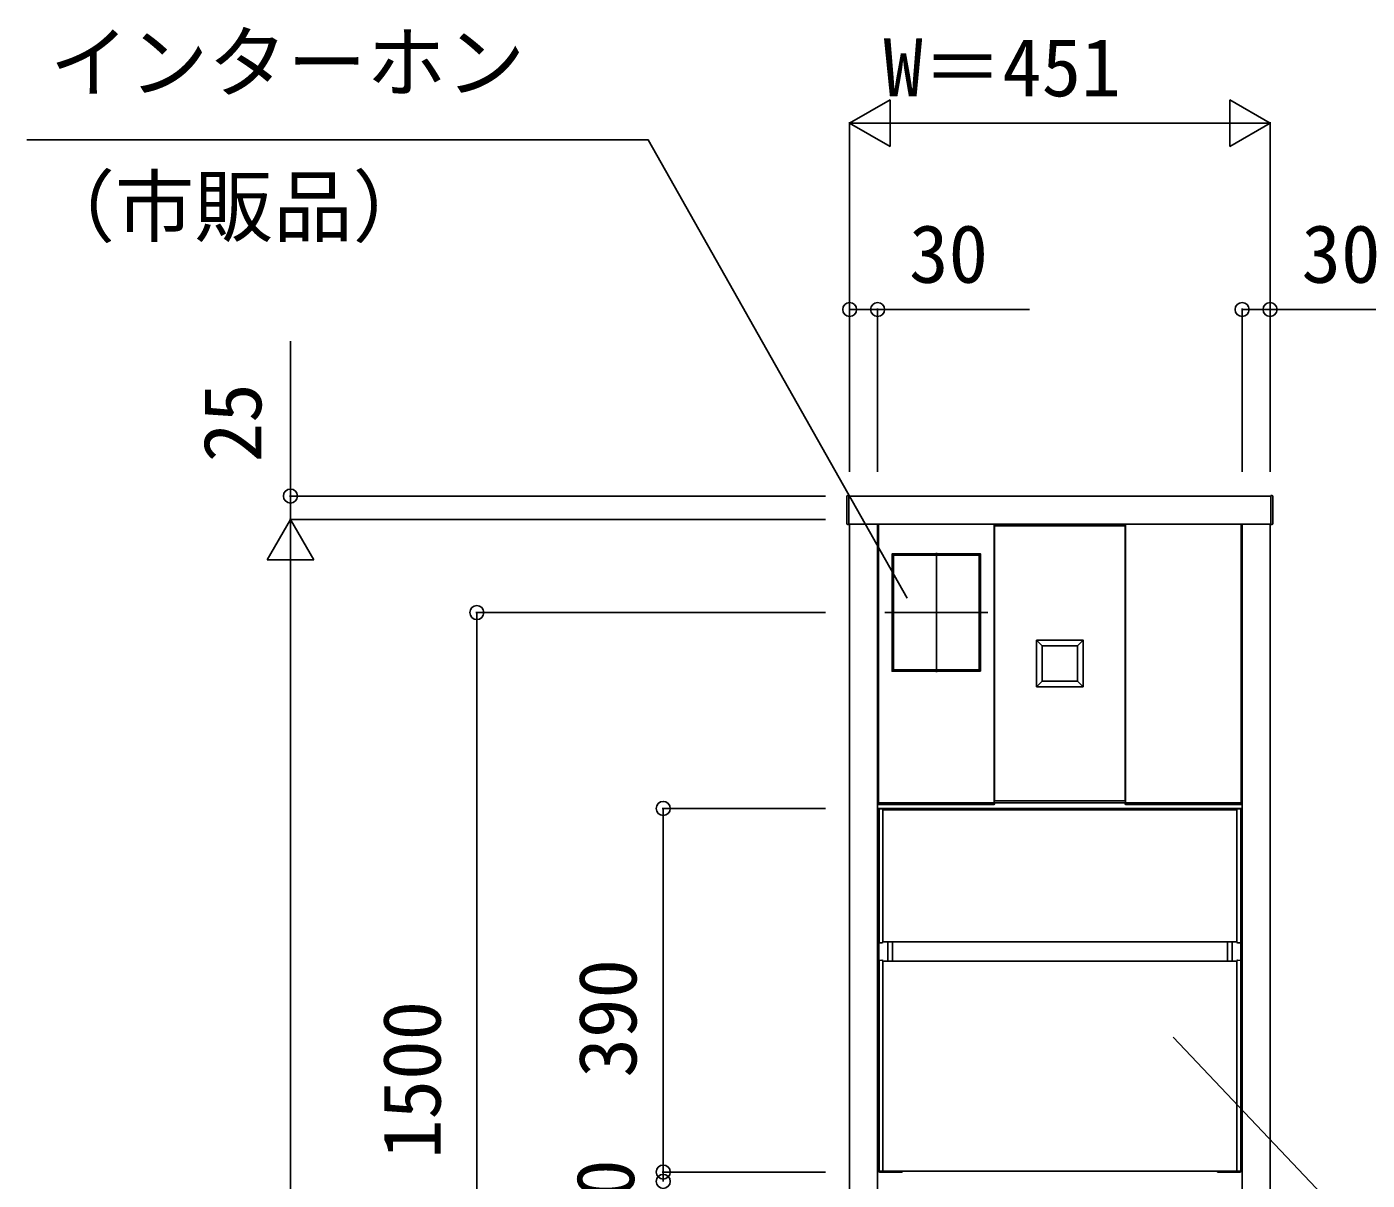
# Model space of a CAD drawing. Units: millimetres, scale not verified. Extents: x -4375 to 4375, y -6498 to 6471.
# Drawn here: x -2019 to -581, y 470 to 1707 of the extents above; entities that cross this region are included whole.
import ezdxf
from ezdxf.enums import TextEntityAlignment as Align

# ---------------------------------------------------------------- set-up
doc = ezdxf.new("R2010")
doc.units = ezdxf.units.MM
doc.header["$LTSCALE"] = 30
doc.layers.add('0-2_YKK_A1', color=4, linetype='Continuous')
doc.layers.add('0-3_YKK_D', color=6, linetype='Continuous')
doc.styles.add('ＭＳ ゴシック', font='')
doc.styles.get('ＭＳ ゴシック').set_extended_font_data('MS Gothic')

msp = doc.modelspace()

# ---------------------------------------------------------------- linework, layer by layer
at = {"layer": '0-2_YKK_A1'}
for p, q in [((-1139.47, 1202.27), (-1139.47, 1203.22)), ((-1139.47, 1201.77), (-1139.47, 1202.27)), ((-1139.47, 1174.34), (-1139.47, 1201.77)), ((-1137.47, 1204.28), (-1138.53, 1204.22)), ((-1137.47, 1204.28), (-1137.47, 1203.33)), ((-1137.47, 1203.33), (-1137.47, 1201.84)), ((-1137.47, 1201.84), (-1137.47, 1174.08)), ((-684.47, 1204.28), (-683.41, 1204.22)), ((-684.47, 1204.28), (-684.47, 1203.33)), ((-684.47, 1203.33), (-684.47, 1201.84)), ((-684.47, 1201.84), (-684.47, 1174.08)), ((-682.47, 1202.27), (-682.47, 1203.22)), ((-682.47, 1201.77), (-682.47, 1202.27)), ((-682.47, 1174.34), (-682.47, 1201.77)), ((-1137.47, 1173.28), (-1138.53, 1173.35)), ((-1137.47, 1174.08), (-1137.47, 1173.28)), ((-1136.47, 1173.78), (-1136.47, -421.22)), ((-1106.47, -421.22), (-1106.47, 1173.78)), ((-1105.47, 874.78), (-1105.47, 1173.78)), ((-981.47, 1173.78), (-981.47, 874.78)), ((-840.47, 1173.78), (-840.47, 874.78)), ((-716.47, 874.78), (-716.47, 1173.78)), ((-715.47, 1173.78), (-715.47, -421.22)), ((-685.47, -421.22), (-685.47, 1173.78)), ((-684.47, 1174.08), (-684.47, 1173.28)), ((-684.47, 1173.28), (-683.41, 1173.35)), ((-1105.47, 1161.28), (-1106.47, 1161.28)), ((-1106.47, 1161.28), (-1106.47, 1136.28)), ((-1106.47, 1152.28), (-1105.47, 1152.28)), ((-1105.47, 1136.28), (-1105.47, 1161.28)), ((-1106.47, 1145.28), (-1105.47, 1145.28)), ((-1106.47, 1136.28), (-1105.47, 1136.28)), ((-996.22, 1141.48), (-1090.72, 1141.48)), ((-1090.67, 1140.28), (-1090.67, 1017.28)), ((-1043.47, 1142.78), (-1043.47, 1014.78)), ((-996.27, 1140.28), (-996.27, 1017.28)), ((-1098.67, 1078.78), (-988.27, 1078.78)), ((-935.97, 1049.28), (-929.97, 1043.28)), ((-891.97, 1043.28), (-885.97, 1049.28)), ((-996.22, 1016.08), (-1090.72, 1016.08)), ((-929.97, 1005.28), (-935.97, 999.28)), ((-891.97, 1005.28), (-885.97, 999.28)), ((-1106.47, 893.28), (-1105.47, 893.28)), ((-1106.47, 886.28), (-1105.47, 886.28)), ((-1105.97, 857.78), (-1105.97, 867.78)), ((-981.47, 874.78), (-1105.47, 874.78)), ((-1104.97, 868.78), (-716.97, 868.78)), ((-1104.97, 867.76), (-1104.97, 865.78)), ((-1104.97, 865.78), (-1104.97, 727.18)), ((-982.03, 872.78), (-1104.91, 872.78)), ((-1101.97, 868.48), (-1104.51, 868.26)), ((-1101.97, 868.48), (-1100.97, 867.98)), ((-1100.97, 865.78), (-1100.97, 867.98)), ((-1100.97, 867.28), (-720.97, 867.28)), ((-1100.97, 724.98), (-1100.97, 865.78)), ((-981.97, 874.78), (-980.97, 874.78)), ((-980.97, 874.78), (-981.04, 873.72)), ((-840.97, 874.78), (-840.91, 873.72)), ((-839.97, 874.78), (-840.97, 874.78)), ((-840.47, 874.78), (-716.47, 874.78)), ((-839.91, 872.78), (-717.03, 872.78)), ((-719.97, 868.48), (-720.97, 867.98)), ((-720.97, 724.98), (-720.97, 867.98)), ((-719.97, 868.48), (-717.43, 868.26)), ((-716.97, 867.76), (-716.97, 865.78)), ((-716.97, 865.78), (-716.97, 727.18)), ((-715.97, 857.78), (-715.97, 867.78)), ((-1105.97, 857.78), (-1105.17, 857.78)), ((-1105.17, 479.78), (-1105.17, 857.78)), ((-715.97, 857.78), (-716.77, 857.78)), ((-716.77, 479.78), (-716.77, 857.78)), ((-1104.97, 727.18), (-1104.97, 725.2)), ((-1100.97, 725.78), (-720.97, 725.78)), ((-1095.67, 725.78), (-1095.67, 704.78)), ((-1090.67, 704.78), (-1090.67, 725.78)), ((-731.27, 704.78), (-731.27, 725.78)), ((-726.27, 725.78), (-726.27, 704.78)), ((-719.97, 724.48), (-720.97, 724.98)), ((-717.43, 724.7), (-719.97, 724.48)), ((-716.97, 727.18), (-716.97, 725.2)), ((-1104.97, 480.78), (-1104.97, 705.26)), ((-1104.51, 705.76), (-1101.97, 705.98)), ((-1101.97, 705.98), (-1100.97, 705.57)), ((-1100.97, 705.57), (-1100.97, 479.78)), ((-1100.97, 704.78), (-720.97, 704.78)), ((-719.97, 705.98), (-720.97, 705.57)), ((-720.97, 705.57), (-720.97, 479.78)), ((-717.43, 705.76), (-719.97, 705.98)), ((-716.97, 704.76), (-716.97, 705.26)), ((-716.97, 480.78), (-716.97, 704.78)), ((-1104.37, 479.58), (-1079.97, 479.58)), ((-717.57, 479.58), (-1104.37, 479.58)), ((-1104.17, 478.78), (-1079.97, 478.78)), ((-1103.97, 479.78), (-717.97, 479.78)), ((-1079.97, 478.78), (-1079.97, 479.58)), ((-717.57, 479.58), (-741.97, 479.58)), ((-741.97, 478.78), (-741.97, 479.58)), ((-717.77, 478.78), (-741.97, 478.78))]:
    msp.add_line(p, q, dxfattribs=at)
for points in [[(-684.47, 1173.78), (-684.47, 1203.78), (-1137.47, 1203.78), (-1137.47, 1173.78)], [(-840.47, 1173.78), (-981.47, 1173.78), (-981.47, 1171.78), (-840.47, 1171.78)], [(-840.97, 1171.78), (-980.97, 1171.78), (-980.97, 876.78), (-840.97, 876.78)], [(-995.97, 1015.78), (-1090.97, 1015.78), (-1090.97, 1141.78), (-995.97, 1141.78)], [(-935.97, 1049.28), (-885.97, 1049.28), (-885.97, 999.28), (-935.97, 999.28)], [(-929.97, 1005.28), (-891.97, 1005.28), (-891.97, 1043.28), (-929.97, 1043.28)], [(-1105.47, 877.28), (-1105.47, 902.28), (-1106.47, 902.28), (-1106.47, 877.28)], [(-840.47, 876.78), (-981.47, 876.78), (-981.47, 874.78), (-840.47, 874.78)]]:
    msp.add_lwpolyline(points, close=True, dxfattribs=at)
for points in [[(-1090.97, 1140.28), (-1089.47, 1140.28), (-1089.47, 1017.28), (-1090.97, 1017.28)], [(-996.22, 1141.78), (-996.22, 1140.28), (-1090.72, 1140.28), (-1090.72, 1141.78)], [(-995.97, 1140.28), (-997.47, 1140.28), (-997.47, 1017.28), (-995.97, 1017.28)], [(-996.22, 1015.78), (-996.22, 1017.28), (-1090.72, 1017.28), (-1090.72, 1015.78)], [(-1105.91, 873.72), (-1105.97, 874.78), (-1104.97, 874.78), (-981.97, 874.78)], [(-716.04, 873.72), (-715.97, 874.78), (-716.97, 874.78), (-839.97, 874.78)], [(-1104.51, 724.7), (-1101.97, 724.48), (-1100.97, 724.98)]]:
    msp.add_lwpolyline(points, dxfattribs=at)
for centre, radius, start, end in [((-1138.47, 1203.22), 1, 93.5, 180), ((-683.47, 1203.22), 1, 0, 86.5), ((-1138.47, 1174.34), 1, 180, 266.5), ((-683.47, 1174.34), 1, 273.5, 0), ((-1104.97, 867.78), 1, 90, 180), ((-1104.91, 873.78), 1, 183.5, 270), ((-1104.47, 867.76), 0.5, 95, 180), ((-982.03, 873.78), 1, 270, 356.5), ((-839.91, 873.78), 1, 183.5, 270), ((-717.47, 867.76), 0.5, 0, 85), ((-717.03, 873.78), 1, 270, 356.5), ((-716.97, 867.78), 1, 0, 90), ((-1104.47, 725.2), 0.5, 180, 265), ((-717.47, 725.2), 0.5, 275, 0), ((-1104.47, 705.26), 0.5, 95, 180), ((-717.47, 705.26), 0.5, 0, 85), ((-1104.17, 479.78), 1, 180, 270), ((-1103.97, 480.78), 1, 180, 270), ((-717.97, 480.78), 1, 270, 0), ((-717.77, 479.78), 1, 270, 0)]:
    msp.add_arc(centre, radius, start, end, dxfattribs=at)
at = {"layer": '0-3_YKK_D'}
for p, q in [((-1136.47, 1603.78), (-1093.17, 1628.78)), ((-1093.17, 1578.78), (-1093.17, 1628.78)), ((-685.47, 1603.78), (-728.77, 1628.78)), ((-728.77, 1628.78), (-728.77, 1578.78)), ((-1136.47, 1229.78), (-1136.47, 1604.78)), ((-1136.47, 1603.78), (-1093.17, 1578.78)), ((-1136.47, 1603.78), (-1049.87, 1603.78)), ((-1086.47, 1603.78), (-735.47, 1603.78)), ((-685.47, 1603.78), (-772.07, 1603.78)), ((-685.47, 1603.78), (-728.77, 1578.78)), ((-685.47, 1229.78), (-685.47, 1604.78)), ((-1136.47, 1229.78), (-1136.47, 1404.78)), ((-1106.47, 1229.78), (-1106.47, 1404.78)), ((-715.47, 1229.78), (-715.47, 1404.78)), ((-685.47, 1229.78), (-685.47, 1404.78)), ((-1162.47, 1203.78), (-1737.47, 1203.78)), ((-1736.47, 1178.78), (-1761.47, 1135.48)), ((-1162.47, 1178.78), (-1737.47, 1178.78)), ((-1162.47, 1178.78), (-1737.47, 1178.78)), ((-1736.47, 1178.78), (-1711.47, 1135.48)), ((-1736.47, 1178.78), (-1736.47, 1092.18)), ((-1761.47, 1135.48), (-1711.47, 1135.48)), ((-1736.47, 1128.78), (-1736.47, -371.22)), ((-1162.47, 1078.78), (-1537.47, 1078.78)), ((-1536.47, -421.22), (-1536.47, 1078.78)), ((-1162.47, 868.78), (-1337.47, 868.78)), ((-1336.47, 478.78), (-1336.47, 868.78)), ((-1162.47, 478.78), (-1337.47, 478.78)), ((-1162.47, 478.78), (-1337.47, 478.78)), ((-1336.47, 468.78), (-1336.47, 478.78))]:
    msp.add_line(p, q, dxfattribs=at)
for points in [[(-1074.73, 1094.32), (-1352.47, 1585.63), (-2019.26, 1585.63)], [(-1136.47, 1403.78), (-1106.47, 1403.78), (-943.46, 1403.78)], [(-715.47, 1403.78), (-685.47, 1403.78), (-522.46, 1403.78)], [(-1736.47, 1178.78), (-1736.47, 1203.78), (-1736.47, 1369.86)], [(-789.3, 623.53), (-578.58, 400.81), (75.17, 400.81)]]:
    msp.add_lwpolyline(points, dxfattribs=at)
for centre in [(-1136.47, 1403.78), (-1106.47, 1403.78), (-715.47, 1403.78), (-685.47, 1403.78), (-1736.47, 1203.78), (-1536.47, 1078.78), (-1336.47, 868.78), (-1336.47, 478.78), (-1336.47, 478.78), (-1336.47, 468.78), (-1336.47, 468.78)]:
    msp.add_circle(centre, 7.5, dxfattribs=at)

# ---------------------------------------------------------------- texts
at = {"layer": '0-3_YKK_D', "style": 'ＭＳ ゴシック'}
for s, p in [('インターホン', (-1994.69, 1619.13)), ('W＝451', (-1100.29, 1613.78)), ('（市販品）', (-2009.66, 1464.42)), ('30', (-1072.75, 1413.78)), ('30', (-651.75, 1413.78))]:
    msp.add_text(s, height=62.32, dxfattribs=at).set_placement(p, align=Align.BOTTOM_LEFT)
for s, p in [('25', (-1748.97, 1240)), ('390', (-1346.47, 580.09)), ('インターホン中心：1500', (-1556.61, -272.26)), ('10', (-1348.97, 407.62))]:
    msp.add_text(s, height=62.32, rotation=90, dxfattribs=at).set_placement(p, align=Align.BOTTOM_LEFT)

doc.saveas('drawing.dxf')
